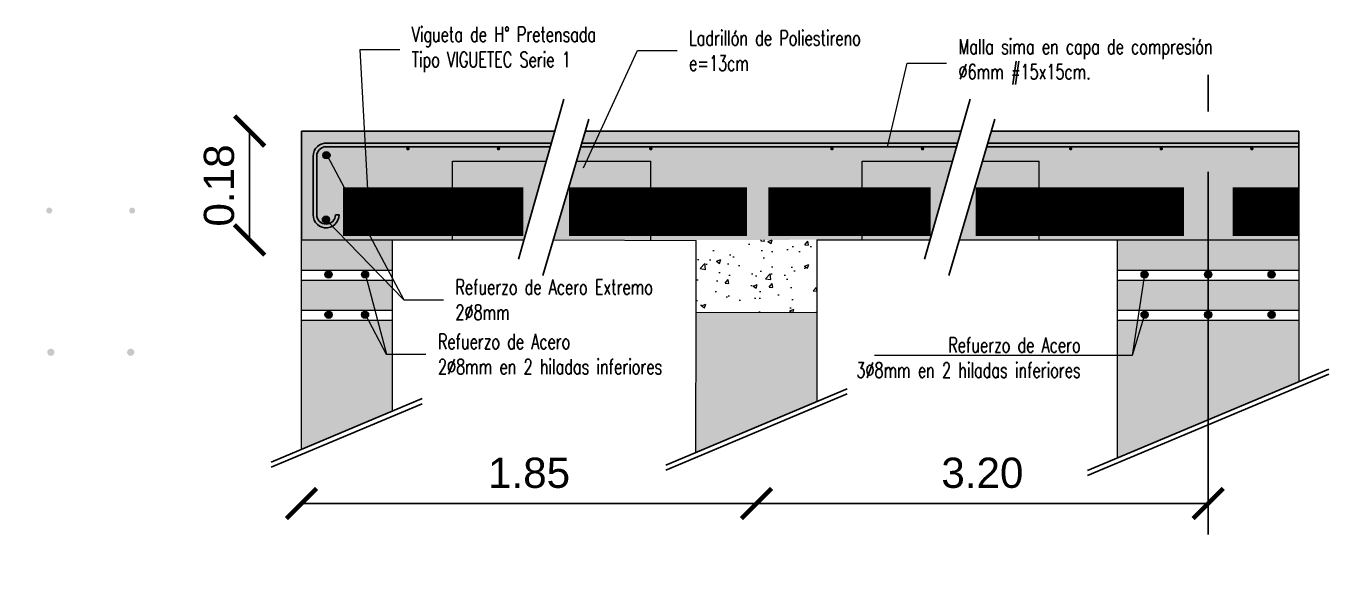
# Model space of a CAD drawing. Header units: millimetres. Extents: x 141 to 475, y -20 to 129.
# Drawn here: x 351.311 to 353.468, y -3.255 to -2.337 of the extents above; entities that cross this region are included whole.
import ezdxf
from ezdxf import colors
from ezdxf.entities.mleader import LeaderData, LeaderLine
from ezdxf.math import Vec2, Vec3

# ---------------------------------------------------------------- set-up
doc = ezdxf.new("R2010")
doc.units = ezdxf.units.MM
doc.header["$LTSCALE"] = 0.1
doc.header["$MEASUREMENT"] = 0
doc.header["$PDMODE"] = 3
doc.header["$PDSIZE"] = 0.1
doc.linetypes.add('ACAD_ISO04W100', pattern=[30, 24, -3, 0, -3])
doc.layers.get('DEFPOINTS').update_dxf_attribs({"color": 1})
for name, color, linetype, lineweight in [('ARM_LONGITUDINAL_Ø10', 10, 'Continuous', 9), ('ARM_TRANSVERSAL_Ø6', 10, 'Continuous', 9), ('CONT_MURO', 3, 'Continuous', 0), ('referencias', 1, 'Continuous', 5), ('SOMBRA', 1, 'Continuous', 0), ('VIG_CARAS', 4, 'Continuous', 9)]:
    doc.layers.add(name, color=color, linetype=linetype, lineweight=lineweight)
for name, color, linetype in [('armadura', 10, 'Continuous'), ('CONTORNO VIGA', 4, 'Continuous'), ('Cotas', 1, 'Continuous'), ('EJES', 6, 'Continuous'), ('LOSA', 2, 'Continuous')]:
    doc.layers.add(name, color=color, linetype=linetype)
doc.styles.add('Arial20', font='arial.ttf', dxfattribs={"height": 0.2})
doc.styles.add('COTAS', font='ROMANS.shx', dxfattribs={"width": 0.7})
doc.styles.get("Standard").update_dxf_attribs({"font": 'arial.ttf'})
doc.dimstyles.new('COTA-1-100', dxfattribs={"dimtxt": 0.2, "dimasz": 0.12, "dimexe": 0.012, "dimexo": 0.15, "dimgap": 0.025, "dimtad": 1, "dimzin": 0, "dimdsep": 46, "dimtxsty": 'Arial20', "dimblk1": 'ARCHTICK', "dimblk2": 'ARCHTICK', "dimsah": 1, "dimcen": 0.09, "dimclrd": 256, "dimclre": 256, "dimclrt": 256, "dimazin": 0, "dimtfac": 1, "dimtofl": 0, "dimtmove": 2, "dimatfit": 3, "dimldrblk": 'ARCHTICK', "dimfxl": 1, "dimtolj": 1, "dimtzin": 0, "dimarcsym": 0})

# ---------------------------------------------------------------- blocks, each defined once
blk = doc.blocks.new('_ARCHTICK')
at = {"color": 0, "linetype": 'ByBlock', "const_width": 0.15}
blk.add_lwpolyline([(-0.5, -0.5), (0.5, 0.5)], dxfattribs=at)
blk = doc.blocks.new('*D367')
at = {"layer": 'Cotas', "lineweight": -2, "transparency": 16777216}
blk.add_line((351.7667, -3.1269), (352.5202, -3.1269), dxfattribs=at)
at = {"layer": 'DEFPOINTS', "color": 0, "transparency": 16777216}
for p in [(352.5202, -3.1269), (351.7667, -3.2549), (352.5202, -3.2549)]:
    blk.add_point(p, dxfattribs=at)
at = {"layer": 'Cotas', "lineweight": -2, "transparency": 16777216, "xscale": 0.05, "yscale": 0.05, "zscale": 0.05, "rotation": 180}
blk.add_blockref('_ARCHTICK', (351.7667, -3.1269), dxfattribs=at)
at = {"layer": 'Cotas', "lineweight": -2, "transparency": 16777216, "xscale": 0.05, "yscale": 0.05, "zscale": 0.05}
blk.add_blockref('_ARCHTICK', (352.5202, -3.1269), dxfattribs=at)
at = {"layer": 'Cotas', "color": 2, "transparency": 16777216, "insert": (352.1435, -3.0764), "char_height": 0.05, "attachment_point": 5}
blk.add_mtext('\\A1;1.85', dxfattribs=at)
blk = doc.blocks.new('*D368')
at = {"layer": 'Cotas', "lineweight": -2, "transparency": 16777216}
blk.add_line((352.5202, -3.1269), (353.2681, -3.1269), dxfattribs=at)
at = {"layer": 'DEFPOINTS', "color": 0, "transparency": 16777216}
for p in [(353.2681, -3.0464), (352.5202, -3.1269), (353.2681, -3.1269)]:
    blk.add_point(p, dxfattribs=at)
at = {"layer": 'Cotas', "lineweight": -2, "transparency": 16777216, "xscale": 0.05, "yscale": 0.05, "zscale": 0.05, "rotation": 180}
blk.add_blockref('_ARCHTICK', (352.5202, -3.1269), dxfattribs=at)
at = {"layer": 'Cotas', "lineweight": -2, "transparency": 16777216, "xscale": 0.05, "yscale": 0.05, "zscale": 0.05}
blk.add_blockref('_ARCHTICK', (353.2681, -3.1269), dxfattribs=at)
at = {"layer": 'Cotas', "color": 2, "transparency": 16777216, "insert": (352.8942, -3.0764), "char_height": 0.05, "attachment_point": 5}
blk.add_mtext('\\A1;3.20', dxfattribs=at)
blk = doc.blocks.new('_None')
blk = doc.blocks.new('*D369')
at = {"layer": 'Cotas', "lineweight": -2, "transparency": 16777216}
blk.add_line((351.6808, -2.5108), (351.6808, -2.6908), dxfattribs=at)
at = {"layer": 'DEFPOINTS', "color": 0, "transparency": 16777216}
for p in [(351.7667, -2.5108), (351.6808, -2.6908), (351.7667, -2.6908)]:
    blk.add_point(p, dxfattribs=at)
at = {"layer": 'Cotas', "lineweight": -2, "transparency": 16777216, "xscale": 0.05, "yscale": 0.05, "zscale": 0.05}
for p, rotation in [((351.6808, -2.5108), 90), ((351.6808, -2.6908), 270)]:
    blk.add_blockref('_ARCHTICK', p, dxfattribs=dict(at, rotation=rotation))
at = {"layer": 'Cotas', "color": 2, "transparency": 16777216, "insert": (351.6303, -2.6008), "char_height": 0.05, "attachment_point": 5, "rotation": 90}
blk.add_mtext('\\A1;0.18', dxfattribs=at)

msp = doc.modelspace()

# ---------------------------------------------------------------- hatches: boundary and pattern name
at = {"layer": 'armadura'}
for points in [[(351.8019, -2.5508, 1), (351.8139, -2.5508, 1)], [(351.9459, -2.5399, -1), (351.9399, -2.5399, -1)], [(352.0959, -2.5399, -1), (352.0899, -2.5399, -1)], [(352.3481, -2.5399, -1), (352.3421, -2.5399, -1)], [(352.6481, -2.5399, -1), (352.6421, -2.5399, -1)], [(352.7981, -2.5399, -1), (352.7921, -2.5399, -1)], [(353.0434, -2.5399, -1), (353.0374, -2.5399, -1)], [(353.1934, -2.5399, -1), (353.1874, -2.5399, -1)], [(353.3434, -2.5399, -1), (353.3374, -2.5399, -1)], [(351.8012, -2.6573, 1), (351.8132, -2.6573, 1)], [(351.8176, -2.7481, 1), (351.8056, -2.7481, 1)], [(351.8659, -2.7481, 1), (351.8779, -2.7481, 1)], [(353.1689, -2.7481, 1), (353.1569, -2.7481, 1)], [(353.2621, -2.7481, 1), (353.2741, -2.7481, 1)], [(353.3672, -2.7481, -1), (353.3792, -2.7481, -1)], [(351.8176, -2.8146, 1), (351.8056, -2.8146, 1)], [(351.8659, -2.8146, 1), (351.8779, -2.8146, 1)], [(353.1689, -2.8146, 1), (353.1569, -2.8146, 1)], [(353.2621, -2.8146, 1), (353.2741, -2.8146, 1)], [(353.3672, -2.8146, -1), (353.3792, -2.8146, -1)]]:
    msp.add_hatch(color=256, dxfattribs=at).paths.add_polyline_path(points)
at = {"layer": 'SOMBRA'}
h = msp.add_hatch(dxfattribs=at)
h.set_pattern_fill('AR-CONC', color=256, scale=0.0004)
h.set_pattern_definition([(50, (314.15838, -18.788255), (0.07287387, -0.00637563), [0.00762, -0.08382]), (355, (314.15838, -18.788255), (-0.01409737, 0.07642274), [0.006096, -0.06705623]), (100.45144, (314.16445, -18.78879), (0.0587765, 0.0700471), [0.006476, -0.0712361]), (46.1842, (314.15838, -18.767935), (0.10843162, -0.01681693), [0.01143, -0.12573]), (96.63556, (314.16741, -18.76934), (0.09496165, 0.09897045), [0.009714, -0.10685424]), (351.18415, (314.15838, -18.76794), (0.09496165, 0.09897045), [0.009144, -0.1005839]), (21, (314.16854, -18.773015), (0.06064576, -0.04090608), [0.00762, -0.08382]), (326, (314.16854, -18.773015), (0.02472081, 0.07367519), [0.006096, -0.067056]), (71.45144, (314.17359, -18.776424), (0.08536657, 0.03276911), [0.006476, -0.07123598]), (37.5, (314.15838, -18.788255), (0.001235441, 0.033822016), [0, -0.0662432, 0, -0.068072, 0, -0.06731]), (7.5, (314.15838, -18.788255), (0.026727865, 0.04007223), [0, -0.0388112, 0, -0.0647192, 0, -0.025654]), (327.5, (314.135722, -18.788255), (0.054236238, -0.002291498), [0, -0.0254, 0, -0.079248, 0, -0.105156]), (317.5, (314.12556, -18.788255), (0.05925167, 0.010170596), [0, -0.03302, 0, -0.0526288, 0, -0.074676])])
h.paths.add_polyline_path([(352.1864, -2.5104), (351.7667, -2.5108), (351.7667, -2.6908), (352.1351, -2.6904)])
edge = h.paths.add_edge_path()
edge.add_arc((350.1174, -2.6423), 0.005, 0, 360)
edge = h.paths.add_edge_path()
edge.add_arc((350.2546, -2.6423), 0.005, 0, 360)
edge = h.paths.add_edge_path()
edge.add_arc((350.1199, -2.8767), 0.006, 0, 360)
edge = h.paths.add_edge_path()
edge.add_arc((350.252, -2.8767), 0.006, 0, 360)
h = msp.add_hatch(dxfattribs=at)
h.set_pattern_fill('AR-CONC', color=256, scale=0.0004)
h.set_pattern_definition([(50, (314.83086, -18.788255), (0.07287387, -0.00637563), [0.00762, -0.08382]), (355, (314.83086, -18.788255), (-0.01409737, 0.07642274), [0.006096, -0.06705623]), (100.45144, (314.83693, -18.78879), (0.0587765, 0.0700471), [0.006476, -0.0712361]), (46.1842, (314.83086, -18.767935), (0.10843162, -0.01681693), [0.01143, -0.12573]), (96.63556, (314.8399, -18.76934), (0.09496165, 0.09897045), [0.009714, -0.10685424]), (351.18415, (314.83086, -18.76794), (0.09496165, 0.09897045), [0.009144, -0.1005839]), (21, (314.84102, -18.773015), (0.06064576, -0.04090608), [0.00762, -0.08382]), (326, (314.84102, -18.773015), (0.02472081, 0.07367519), [0.006096, -0.067056]), (71.45144, (314.846074, -18.776424), (0.08536657, 0.03276911), [0.006476, -0.07123598]), (37.5, (314.83086, -18.788255), (0.001235441, 0.033822016), [0, -0.0662432, 0, -0.068072, 0, -0.06731]), (7.5, (314.83086, -18.788255), (0.026727865, 0.04007223), [0, -0.0388112, 0, -0.0647192, 0, -0.025654]), (327.5, (314.808203, -18.788255), (0.054236238, -0.002291498), [0, -0.0254, 0, -0.079248, 0, -0.105156]), (317.5, (314.798043, -18.788255), (0.05925167, 0.010170596), [0, -0.03302, 0, -0.0526288, 0, -0.074676])])
h.paths.add_polyline_path([(352.8589, -2.5104), (352.2356, -2.5112), (352.1843, -2.6912), (352.8076, -2.6904)])
edge = h.paths.add_edge_path()
edge.add_arc((350.7899, -2.6423), 0.005, 0, 360)
edge = h.paths.add_edge_path()
edge.add_arc((350.927, -2.6423), 0.005, 0, 360)
edge = h.paths.add_edge_path()
edge.add_arc((350.7924, -2.8767), 0.006, 0, 360)
edge = h.paths.add_edge_path()
edge.add_arc((350.9245, -2.8767), 0.006, 0, 360)
h = msp.add_hatch(dxfattribs=at)
h.set_pattern_fill('AR-CONC', color=256, scale=0.0004)
h.set_pattern_definition([(50, (315.39014, -18.788255), (0.07287387, -0.00637563), [0.00762, -0.08382]), (355, (315.39014, -18.788255), (-0.01409737, 0.07642274), [0.006096, -0.06705623]), (100.45144, (315.396216, -18.78879), (0.0587765, 0.0700471), [0.006476, -0.0712361]), (46.1842, (315.39014, -18.767935), (0.10843162, -0.01681693), [0.01143, -0.12573]), (96.63556, (315.39918, -18.76934), (0.09496165, 0.09897045), [0.009714, -0.10685424]), (351.18415, (315.39014, -18.76794), (0.09496165, 0.09897045), [0.009144, -0.1005839]), (21, (315.4003, -18.773015), (0.06064576, -0.04090608), [0.00762, -0.08382]), (326, (315.4003, -18.773015), (0.02472081, 0.07367519), [0.006096, -0.067056]), (71.45144, (315.40536, -18.776424), (0.08536657, 0.03276911), [0.006476, -0.07123598]), (37.5, (315.390143, -18.788255), (0.001235441, 0.033822016), [0, -0.0662432, 0, -0.068072, 0, -0.06731]), (7.5, (315.390143, -18.788255), (0.026727865, 0.04007223), [0, -0.0388112, 0, -0.0647192, 0, -0.025654]), (327.5, (315.367486, -18.788255), (0.054236238, -0.002291498), [0, -0.0254, 0, -0.079248, 0, -0.105156]), (317.5, (315.357326, -18.788255), (0.05925167, 0.010170596), [0, -0.03302, 0, -0.0526288, 0, -0.074676])])
h.paths.add_polyline_path([(353.4181, -2.5108), (352.9081, -2.5112), (352.8568, -2.6912), (353.4181, -2.6908)])
edge = h.paths.add_edge_path()
edge.add_arc((351.3491, -2.6423), 0.005, 0, 360)
edge = h.paths.add_edge_path()
edge.add_arc((351.4863, -2.6423), 0.005, 0, 360)
edge = h.paths.add_edge_path()
edge.add_arc((351.3517, -2.8767), 0.006, 0, 360)
edge = h.paths.add_edge_path()
edge.add_arc((351.4838, -2.8767), 0.006, 0, 360)
at = {"layer": 'SOMBRA', "true_color": 0xc7c8ca}
h = msp.add_hatch(color=9, dxfattribs=at)
h.dxf.hatch_style = 1
h.paths.add_polyline_path([(352.172, -2.5608), (352.0167, -2.5608), (352.0167, -2.6908), (352.135, -2.6908)])
h.paths.add_polyline_path([(352.3452, -2.5608), (352.2218, -2.5608), (352.1841, -2.6911), (352.3452, -2.6908)])
h.paths.add_polyline_path([(352.8445, -2.5608), (352.6952, -2.5608), (352.6952, -2.6908), (352.8075, -2.6908)])
h.paths.add_polyline_path([(352.9881, -2.5608), (352.8943, -2.5608), (352.8561, -2.6908), (352.9881, -2.6908)])
at = {"layer": 'SOMBRA'}
h = msp.add_hatch(dxfattribs=at)
h.set_pattern_fill('AR-CONC', color=256, scale=0.0004)
h.set_pattern_definition([(50, (316.49266, -18.788255), (0.07287387, -0.00637563), [0.00762, -0.08382]), (355, (316.49266, -18.788255), (-0.01409737, 0.07642274), [0.006096, -0.06705623]), (100.45144, (316.498734, -18.78879), (0.0587765, 0.0700471), [0.006476, -0.0712361]), (46.1842, (316.49266, -18.767935), (0.10843162, -0.01681693), [0.01143, -0.12573]), (96.63556, (316.5017, -18.76934), (0.09496165, 0.09897045), [0.009714, -0.10685424]), (351.18415, (316.49266, -18.76794), (0.09496165, 0.09897045), [0.009144, -0.1005839]), (21, (316.50282, -18.773015), (0.06064576, -0.04090608), [0.00762, -0.08382]), (326, (316.50282, -18.773015), (0.02472081, 0.07367519), [0.006096, -0.067056]), (71.45144, (316.507875, -18.776424), (0.08536657, 0.03276911), [0.006476, -0.07123598]), (37.5, (316.492662, -18.788255), (0.001235441, 0.033822016), [0, -0.0662432, 0, -0.068072, 0, -0.06731]), (7.5, (316.49266, -18.788255), (0.026727865, 0.04007223), [0, -0.0388112, 0, -0.0647192, 0, -0.025654]), (327.5, (316.470005, -18.788255), (0.054236238, -0.002291498), [0, -0.0254, 0, -0.079248, 0, -0.105156]), (317.5, (316.459845, -18.788255), (0.05925167, 0.010170596), [0, -0.03302, 0, -0.0526288, 0, -0.074676])])
h.paths.add_polyline_path([(352.6202, -2.6908), (352.4202, -2.6908), (352.4202, -2.8108), (352.6202, -2.8108)])
edge = h.paths.add_edge_path()
edge.add_arc((352.4517, -2.6423), 0.005, 0, 360)
edge = h.paths.add_edge_path()
edge.add_arc((352.5888, -2.6423), 0.005, 0, 360)
edge = h.paths.add_edge_path()
edge.add_arc((352.4542, -2.8767), 0.006, 0, 360)
edge = h.paths.add_edge_path()
edge.add_arc((352.5863, -2.8767), 0.006, 0, 360)
at = {"layer": 'SOMBRA', "true_color": 0xf8991e, "transparency": 33554559}
h = msp.add_hatch(color=30, dxfattribs=at)
h.dxf.hatch_style = 1
h.paths.add_polyline_path([(351.9167, -2.6908), (351.7667, -2.6908), (351.7667, -2.7408), (351.9167, -2.7408)])
h = msp.add_hatch(color=30, dxfattribs=at)
h.dxf.hatch_style = 1
h.paths.add_polyline_path([(353.4181, -2.6908), (353.1181, -2.6908), (353.1181, -2.7408), (353.4181, -2.7408)])
h = msp.add_hatch(color=30, dxfattribs=at)
h.dxf.hatch_style = 1
h.paths.add_polyline_path([(351.9167, -2.7572), (351.7667, -2.7572), (351.7667, -2.8072), (351.9167, -2.8072)])
h = msp.add_hatch(color=30, dxfattribs=at)
h.dxf.hatch_style = 1
h.paths.add_polyline_path([(353.4181, -2.7572), (353.1181, -2.7572), (353.1181, -2.8072), (353.4181, -2.8072)])
h = msp.add_hatch(color=30, dxfattribs=at)
h.dxf.hatch_style = 1
h.paths.add_polyline_path([(351.9167, -2.8797), (351.907, -2.8797), (351.8773, -2.8237), (351.7667, -2.8237), (351.7667, -3.0373), (351.9167, -2.9744)])
h.paths.add_polyline_path([(351.8925, -2.8237), (351.8773, -2.8237), (351.907, -2.8797), (351.9074, -2.8797)], flags=17)
h.paths.add_polyline_path([(351.9167, -2.8237), (351.8925, -2.8237), (351.9074, -2.8797), (351.9167, -2.8797)], flags=17)
h.paths.add_polyline_path([(352.6202, -2.8108), (352.4202, -2.8117), (352.4196, -3.0423), (352.6202, -2.9581)])
h.paths.add_polyline_path([(353.2681, -2.8237), (353.1601, -2.8237), (353.1421, -2.8821), (353.1181, -2.8821), (353.1181, -3.0514), (353.2681, -2.9885)])
h.paths.add_polyline_path([(353.4181, -2.8237), (353.2681, -2.8237), (353.2681, -2.9885), (353.4181, -2.9256)])
h.paths.add_polyline_path([(353.1601, -2.8237), (353.1511, -2.8237), (353.1421, -2.8821)])
h.paths.add_polyline_path([(353.1511, -2.8237), (353.1181, -2.8237), (353.1181, -2.8821), (353.1421, -2.8821)])

# ---------------------------------------------------------------- linework, layer by layer
msp.add_line((351.8352, -2.6441), (351.8352, -2.6441))
at = {"color": 1, "linetype": 'Continuous'}
for p, q in [((353.4681, -2.9046), (353.0681, -3.0724)), ((353.4681, -2.9131), (353.0681, -3.0808)), ((351.9667, -2.9534), (351.7167, -3.0583)), ((352.6702, -2.9372), (352.3698, -3.0632)), ((352.6702, -2.9456), (352.3698, -3.0716)), ((351.9667, -2.9618), (351.7167, -3.0667))]:
    msp.add_line(p, q, dxfattribs=at)
for points in [[(352.1259, -2.7227), (352.2013, -2.4581)], [(352.7984, -2.7227), (352.8738, -2.4581)], [(352.1663, -2.7497), (352.2424, -2.491)], [(352.8388, -2.7497), (352.9149, -2.491)]]:
    msp.add_lwpolyline(points, dxfattribs=at)
at = {"layer": 'ARM_LONGITUDINAL_Ø10'}
for centre in [(351.8079, -2.5508), (351.8072, -2.6573), (351.8116, -2.7481), (351.8719, -2.7481), (353.1629, -2.7481), (353.2681, -2.7481), (353.3732, -2.7481), (351.8116, -2.8146), (351.8719, -2.8146), (353.1629, -2.8146), (353.2681, -2.8146), (353.3732, -2.8146)]:
    msp.add_circle(centre, 0.006, dxfattribs=at)
at = {"layer": 'ARM_TRANSVERSAL_Ø6'}
msp.add_line((352.5952, -2.6422), (352.5951, -2.641), dxfattribs=at)
at = {"layer": 'armadura'}
msp.add_line((351.8229, -2.6493), (351.8289, -2.6493), dxfattribs=at)
for points in [[(351.786, -2.6493), (351.786, -2.5523, -0.438274), (351.8095, -2.5308), (352.1806, -2.5308)], [(352.1789, -2.5368), (351.8075, -2.5368, 0.414214), (351.792, -2.5523), (351.792, -2.6493)], [(351.786, -2.6493, 0.438274), (351.8095, -2.6708)], [(351.8075, -2.6648, -0.414214), (351.792, -2.6493)], [(351.8289, -2.6493, -0.438274), (351.8055, -2.6708)], [(351.8075, -2.6648, 0.414214), (351.8229, -2.6493)]]:
    msp.add_lwpolyline(points, format="xyb", dxfattribs=at)
for points in [[(352.8514, -2.5368), (352.2289, -2.5368)], [(352.2307, -2.5308), (352.8531, -2.5308)], [(353.4181, -2.5368), (352.9014, -2.5368)], [(352.9031, -2.5308), (353.4181, -2.5308)]]:
    msp.add_lwpolyline(points, dxfattribs=at)
at = {"layer": 'CONT_MURO'}
for p, q in [((352.0167, -2.6908), (352.0167, -2.5608)), ((352.0167, -2.5608), (352.172, -2.5608)), ((352.2218, -2.5608), (352.3452, -2.5608)), ((352.3452, -2.6908), (352.3452, -2.5608)), ((352.6952, -2.5608), (352.8445, -2.5608)), ((352.6952, -2.6908), (352.6952, -2.5608)), ((352.8943, -2.5608), (352.9881, -2.5608)), ((352.9881, -2.6908), (352.9881, -2.5608)), ((351.7667, -3.0373), (351.7667, -2.6908)), ((351.9167, -2.6908), (351.9167, -2.9744)), ((351.7667, -2.7408), (351.9167, -2.7408)), ((351.7667, -2.7572), (351.9167, -2.7572)), ((353.1181, -2.7408), (353.4181, -2.7408)), ((353.1181, -2.7572), (353.4181, -2.7572)), ((351.7667, -2.8072), (351.9167, -2.8072)), ((351.7667, -2.8237), (351.9167, -2.8237)), ((351.7667, -2.8237), (351.9167, -2.8237)), ((352.4196, -3.0423), (352.4202, -2.8108)), ((352.6202, -2.8108), (352.6202, -2.9581)), ((353.1181, -2.8072), (353.4181, -2.8072)), ((353.1181, -2.8237), (353.2681, -2.8237)), ((353.1181, -2.8237), (353.4181, -2.8237))]:
    msp.add_line(p, q, dxfattribs=at)
msp.add_lwpolyline([(353.1181, -3.0514), (353.1181, -2.6908)], dxfattribs=at)
at = {"layer": 'CONTORNO VIGA'}
for p, q in [((351.7667, -2.6908), (351.7667, -2.5108)), ((351.7667, -2.5108), (352.1863, -2.5108)), ((352.2365, -2.5108), (352.8588, -2.5108)), ((352.909, -2.5108), (353.4181, -2.5108)), ((353.4181, -2.5108), (353.4181, -2.6908))]:
    msp.add_line(p, q, dxfattribs=at)
at = {"layer": 'EJES', "linetype": 'ACAD_ISO04W100', "ltscale": 0.25}
msp.add_line((353.2681, -3.1783), (353.2681, -2.4179), dxfattribs=at)
at = {"layer": 'LOSA', "color": 116, "true_color": 0x136734, "transparency": 33554559, "const_width": 0.08}
for points in [[(351.8352, -2.6441), (352.1338, -2.6441)], [(352.2097, -2.6441), (352.5042, -2.6441)], [(352.5396, -2.6441), (352.8086, -2.6441)], [(352.883, -2.6441), (353.228, -2.6441)], [(353.3087, -2.6441), (353.4181, -2.6441)]]:
    msp.add_lwpolyline(points, dxfattribs=at)
at = {"layer": 'referencias'}
for p, q in [((351.8072, -2.6573), (351.9363, -2.7897)), ((353.1629, -2.7481), (353.1421, -2.8821)), ((351.8719, -2.8135), (351.907, -2.8797))]:
    msp.add_line(p, q, dxfattribs=at)
at = {"layer": 'VIG_CARAS'}
for p, q in [((351.7667, -2.6908), (352.135, -2.6908)), ((352.1836, -2.6908), (352.4202, -2.6917)), ((352.4202, -2.8117), (352.4202, -2.6917)), ((352.6202, -2.6908), (352.8075, -2.6908)), ((352.6202, -2.6908), (352.6202, -2.8108)), ((352.8561, -2.6908), (353.2681, -2.6908)), ((352.6202, -2.8108), (352.4202, -2.8117))]:
    msp.add_line(p, q, dxfattribs=at)
msp.add_lwpolyline([(353.1181, -2.6908), (353.4181, -2.6908), (353.4181, -2.9256)], dxfattribs=at)

# ---------------------------------------------------------------- dimensions: what is measured, and where the dimension line sits
at = {"layer": 'Cotas'}
dim = msp.add_linear_dim(base=(351.6808, -2.6908), p1=(351.7667, -2.5108), p2=(351.7667, -2.6908), angle=90, dimstyle='COTA-1-100', override={"dimtxt": 0.05, "dimasz": 0.05, "dimexe": 0, "dimexo": 0.8, "dimtxsty": 'Standard', "dimse1": 1, "dimse2": 1, "dimclrt": 2}, dxfattribs=at)
dim.commit()
dim.dimension.update_dxf_attribs({"geometry": '*D369', "text_midpoint": (351.6303, -2.6008)})
for base, p1, p2, text, picture, middle in [((352.5202, -3.1269), (351.7667, -3.2549), (352.5202, -3.2549), '1.85', '*D367', (352.1435, -3.0764)), ((353.2681, -3.1269), (352.5202, -3.1269), (353.2681, -3.0464), '3.20', '*D368', (352.8942, -3.0764))]:
    dim = msp.add_linear_dim(base=base, p1=p1, p2=p2, text=text, dimstyle='COTA-1-100', override={"dimtxt": 0.05, "dimasz": 0.05, "dimexe": 0, "dimexo": 0.8, "dimtxsty": 'Standard', "dimse1": 1, "dimse2": 1, "dimclrt": 2}, dxfattribs=at)
    dim.commit()
    dim.dimension.update_dxf_attribs({"geometry": picture, "text_midpoint": middle})

# ---------------------------------------------------------------- leaders
at = {"layer": 'referencias'}
ml = msp.add_multileader_mtext('Standard', dxfattribs=at)
ml.set_content('{\\C256;Vigueta de H° Pretensada\\PTipo VIGUETEC Serie 1}', color=2, style='COTAS')
ml.set_leader_properties(color=256, linetype='ByLayer', lineweight=-1)
ml.set_arrow_properties(name='NONE')
ml.build(insert=Vec2(0, 0))
ml.multileader.update_dxf_attribs({"text_left_attachment_type": 2, "text_right_attachment_type": 6, "dogleg_length": 0.01, "arrow_head_size": 0.01})
ctx = ml.context
ctx.base_point, ctx.char_height, ctx.arrow_head_size, ctx.landing_gap_size, ctx.plane_origin = Vec3(351.9293, -2.3758), 0.025, 0.01, 0.02, Vec3(352.3121, -2.3313)
ctx.left_attachment, ctx.right_attachment = 2, 6
notes = []
notes.append((ctx, [(0, (1, 1, 0), (351.8641, -2.3758), (1, 0), 0.0653, [(0, [(351.8772, -2.6174)], 0, [])])]))
ctx.mtext.insert, ctx.mtext.flow_direction = Vec3(351.9493, -2.3383), 5
ml = msp.add_multileader_mtext('Standard', dxfattribs=at)
ml.set_content('{\\C256;Ladrillón de Poliestireno\\Pe=13cm}', color=2, style='COTAS')
ml.set_leader_properties(color=256, linetype='ByLayer', lineweight=-1)
ml.set_arrow_properties(name='NONE')
ml.build(insert=Vec2(0, 0))
ml.multileader.update_dxf_attribs({"text_left_attachment_type": 2, "text_right_attachment_type": 6, "dogleg_length": 0.01, "arrow_head_size": 0.01})
ctx = ml.context
ctx.base_point, ctx.char_height, ctx.arrow_head_size, ctx.landing_gap_size, ctx.plane_origin = Vec3(352.3886, -2.3777), 0.025, 0.01, 0.02, Vec3(352.6782, -2.2596)
ctx.left_attachment, ctx.right_attachment = 2, 6
notes.append((ctx, [(0, (1, 1, 0), (352.3233, -2.3777), (1, 0), 0.0653, [(0, [(352.2334, -2.5714)], 0, [])])]))
ctx.mtext.insert, ctx.mtext.flow_direction = Vec3(352.4086, -2.3443), 5
ml = msp.add_multileader_mtext('Standard', dxfattribs=at)
ml.set_content('{\\C256;Malla sima en capa de compresión\\P%%C6mm #15x15cm.}', color=2, style='COTAS')
ml.set_leader_properties(color=256, linetype='ByLayer', lineweight=-1)
ml.set_arrow_properties(name='NONE')
ml.build(insert=Vec2(0, 0))
ml.multileader.update_dxf_attribs({"text_left_attachment_type": 2, "text_right_attachment_type": 6, "dogleg_length": 0.01, "arrow_head_size": 0.01})
ctx = ml.context
ctx.base_point, ctx.char_height, ctx.arrow_head_size, ctx.landing_gap_size, ctx.plane_origin = Vec3(352.8347, -2.3984), 0.025, 0.01, 0.02, Vec3(353.1818, -2.2251)
ctx.left_attachment, ctx.right_attachment = 2, 6
notes.append((ctx, [(0, (1, 1, 0), (352.7695, -2.3984), (1, 0), 0.0653, [(0, [(352.737, -2.5368)], 0, [])])]))
ctx.mtext.insert, ctx.mtext.flow_direction = Vec3(352.8547, -2.3585), 5
ml = msp.add_multileader_mtext('Standard', dxfattribs=at)
ml.set_content('{\\C256;Refuerzo de Acero Extremo\\P2%%C8mm}', color=2, style='COTAS')
ml.set_leader_properties(color=256, linetype='ByLayer', lineweight=-1)
ml.set_arrow_properties(name='NONE')
ml.build(insert=Vec2(0, 0))
ml.multileader.update_dxf_attribs({"text_left_attachment_type": 2, "text_right_attachment_type": 6, "dogleg_length": 0.01, "arrow_head_size": 0.01})
ctx = ml.context
ctx.base_point, ctx.char_height, ctx.arrow_head_size, ctx.landing_gap_size, ctx.plane_origin = Vec3(352.0016, -2.7897), 0.025, 0.01, 0.02, Vec3(352.3083, -2.4165)
ctx.left_attachment, ctx.right_attachment = 2, 6
notes.append((ctx, [(0, (1, 1, 0), (351.9363, -2.7897), (1, 0), 0.0653, [(0, [(351.81, -2.5525)], 0, [])])]))
ctx.mtext.insert, ctx.mtext.flow_direction = Vec3(352.0216, -2.7564), 5
ml = msp.add_multileader_mtext('Standard', dxfattribs=at)
ml.set_content('{\\C256;Refuerzo de Acero\\P2%%C8mm en 2 hiladas inferiores}', color=2, style='COTAS')
ml.set_leader_properties(color=256, linetype='ByLayer', lineweight=-1)
ml.set_arrow_properties(name='NONE')
ml.build(insert=Vec2(0, 0))
ml.multileader.update_dxf_attribs({"text_left_attachment_type": 2, "text_right_attachment_type": 6, "dogleg_length": 0.01, "arrow_head_size": 0.01})
ctx = ml.context
ctx.base_point, ctx.char_height, ctx.arrow_head_size, ctx.landing_gap_size, ctx.plane_origin = Vec3(351.9727, -2.8797), 0.025, 0.01, 0.02, Vec3(352.3167, -2.5363)
ctx.left_attachment, ctx.right_attachment = 2, 6
notes.append((ctx, [(0, (1, 1, 0), (351.9074, -2.8797), (1, 0), 0.0653, [(0, [(351.8719, -2.7466)], 0, [])])]))
ctx.mtext.insert, ctx.mtext.flow_direction = Vec3(351.9927, -2.8464), 5
ml = msp.add_multileader_mtext('Standard', dxfattribs=at)
ml.set_content('{\\C256;Refuerzo de Acero\\P3%%C8mm en 2 hiladas inferiores}', color=2, style='COTAS')
ml.set_leader_properties(color=256, linetype='ByLayer', lineweight=-1)
ml.set_arrow_properties(name='NONE')
ml.build(insert=Vec2(0, 0))
ml.multileader.update_dxf_attribs({"text_left_attachment_type": 2, "text_right_attachment_type": 6, "dogleg_length": 0.01, "arrow_head_size": 0.01})
ctx = ml.context
ctx.base_point, ctx.char_height, ctx.arrow_head_size, ctx.landing_gap_size, ctx.plane_origin = Vec3(352.6135, -2.8854), 0.025, 0.01, 0.02, Vec3(353.6077, -2.5028)
ctx.left_attachment, ctx.right_attachment, ctx.text_align_type = 2, 6, 2
notes.append((ctx, [(1, (1, 1, 0), (353.1421, -2.8821), (-1, 0), 0.0653, [(0, [(353.1629, -2.8146)], 0, [])])]))
ctx.mtext.insert, ctx.mtext.alignment, ctx.mtext.flow_direction = Vec3(353.0568, -2.8521), 3, 5
for ctx, leaders in notes:
    for number, flags, end, landing, length, lines in leaders:
        leader = LeaderData()
        leader.index, (leader.has_last_leader_line, leader.has_dogleg_vector, leader.attachment_direction) = number, flags
        leader.last_leader_point, leader.dogleg_vector, leader.dogleg_length = Vec3(end), Vec3(landing), length
        for number, points, colour, breaks in lines:
            line = LeaderLine()
            line.index, line.vertices, line.color, line.breaks = number, Vec3.list(points), colors.encode_raw_color(colour), breaks
            leader.lines.append(line)
        ctx.leaders.append(leader)

doc.saveas('drawing.dxf')
